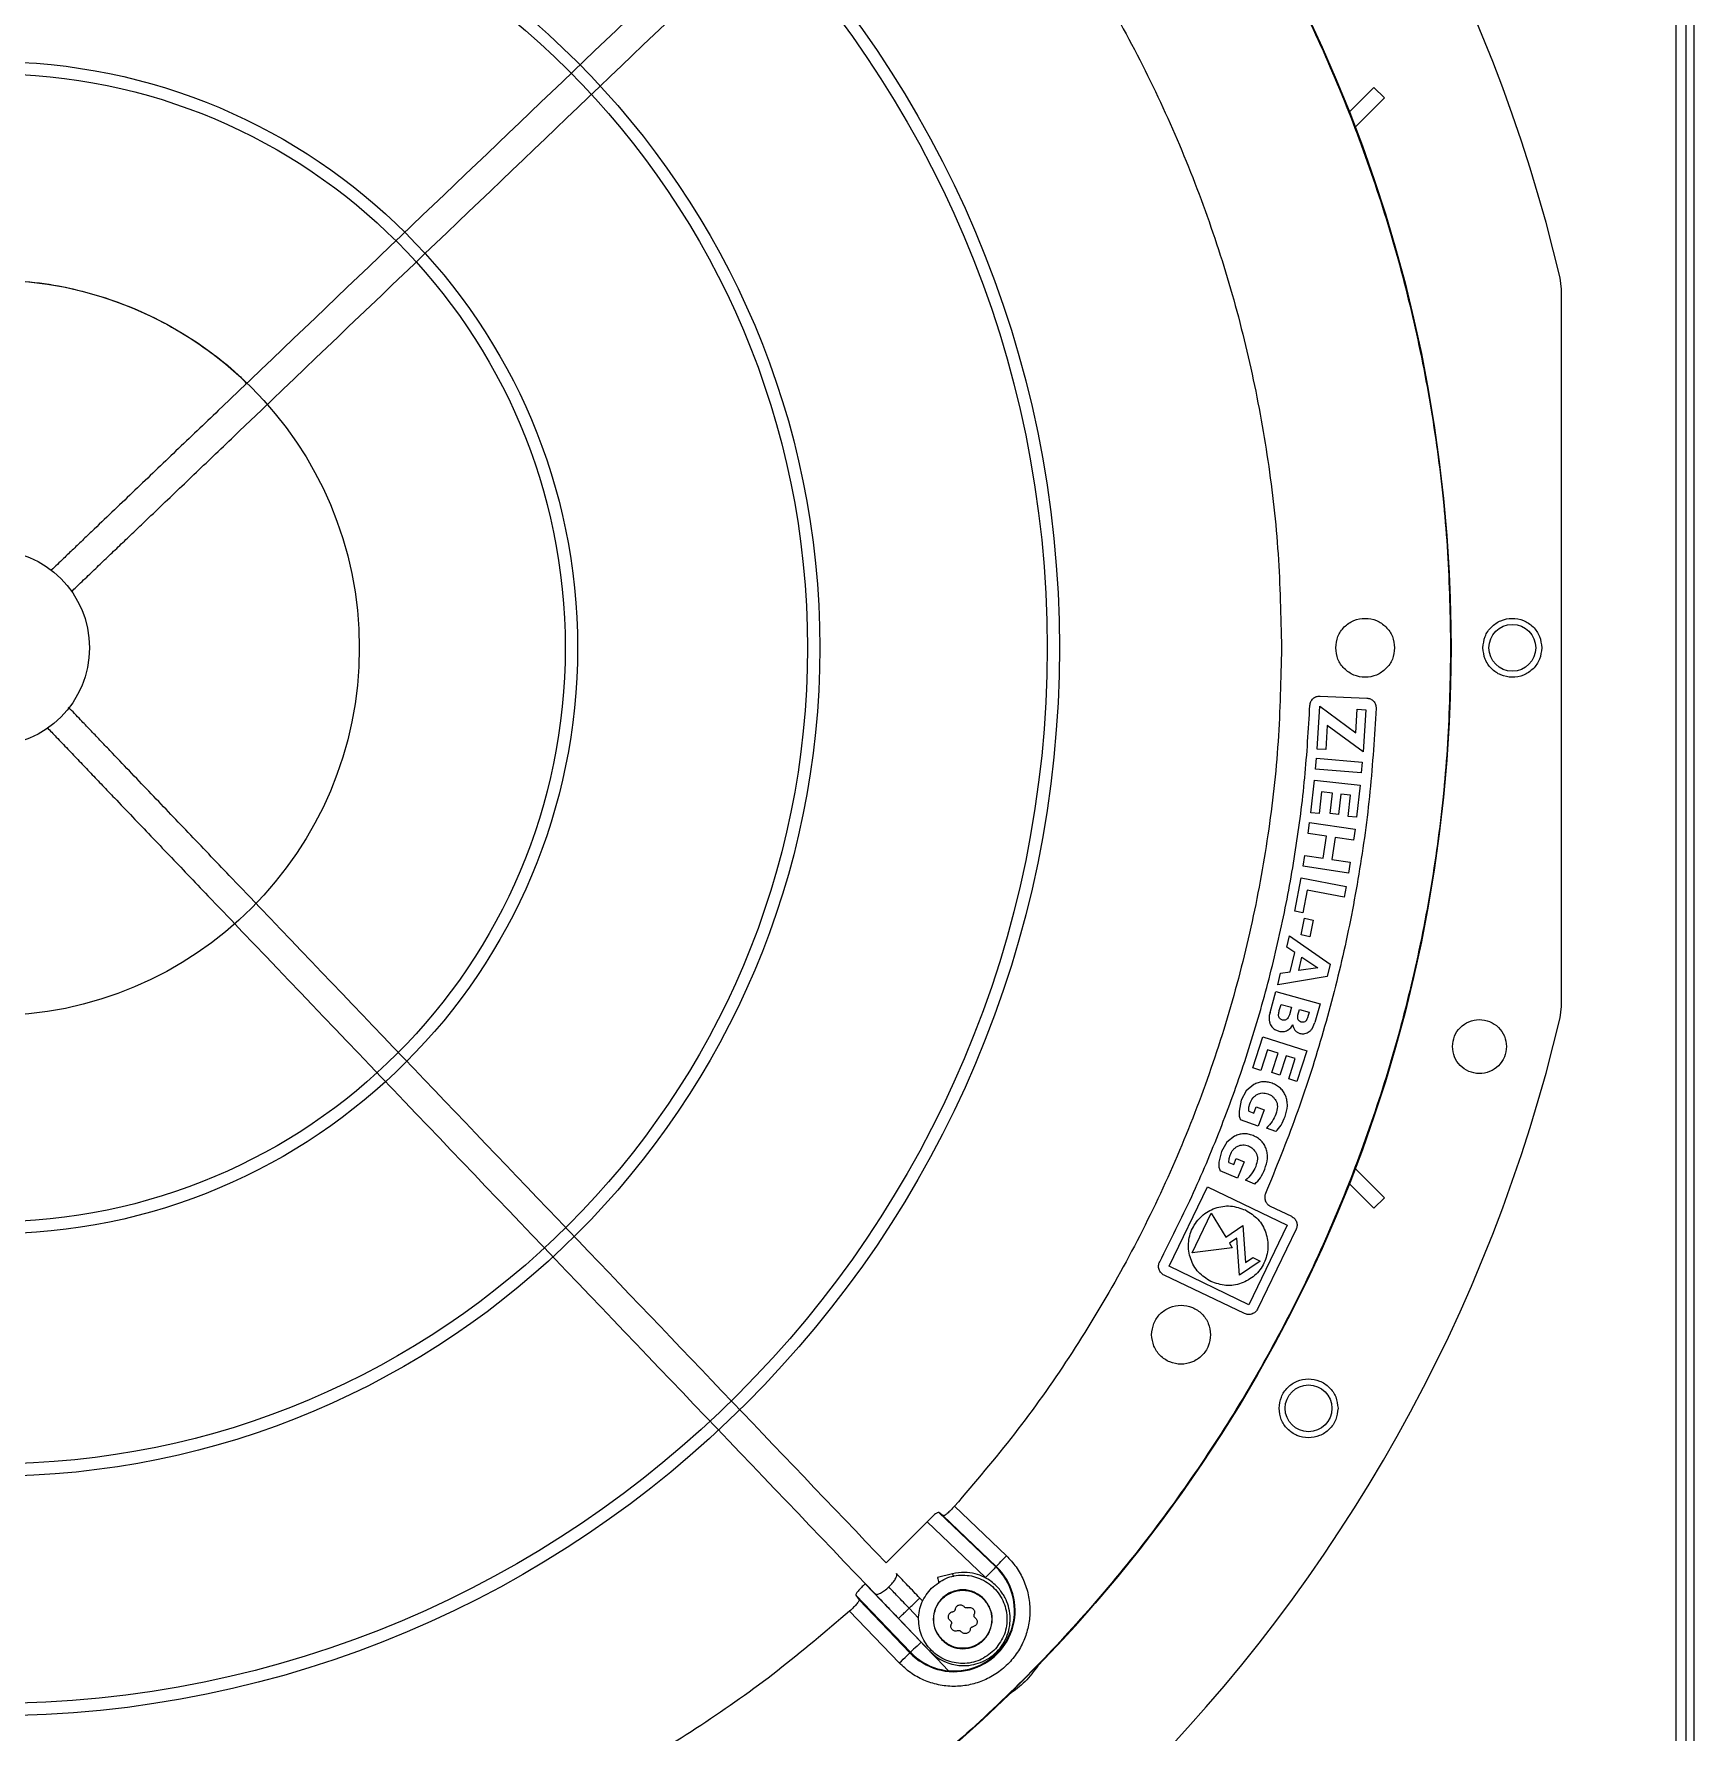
# Model space of a CAD drawing. Header units: inches. Extents: x 547 to 857, y -251 to -55.
# Drawn here: x 659.39 to 672.71, y -190.56 to -176.94 of the extents above; entities that cross this region are included whole.
import ezdxf

# ---------------------------------------------------------------- set-up
doc = ezdxf.new("R2010")
doc.units = ezdxf.units.IN
doc.header["$MEASUREMENT"] = 0

msp = doc.modelspace()

# ---------------------------------------------------------------- linework, layer by layer
at = {"linetype": 'Continuous', "lineweight": 25}
for p, q in [((672.6518, -195.8708), (672.6518, -168.4689)), ((672.7148, -195.8708), (672.7148, -168.4689)), ((672.5688, -168.5448), (672.5688, -195.7948)), ((670.145, -177.3658), (669.9476, -177.5632)), ((670.2302, -177.4477), (670.145, -177.3658)), ((669.9943, -177.6835), (670.2302, -177.4477)), ((671.6505, -178.9834), (671.64, -178.893)), ((671.6506, -181.861), (671.6505, -178.9834)), ((671.6505, -184.7386), (671.6506, -181.861)), ((669.7146, -182.2477), (670.0883, -182.264)), ((669.6917, -182.6737), (669.7125, -182.3285)), ((669.7125, -182.3285), (670.0012, -182.5422)), ((670.0012, -182.5422), (670.0125, -182.354)), ((670.0125, -182.354), (670.0799, -182.358)), ((670.0799, -182.358), (670.0596, -182.6958)), ((669.7705, -182.4837), (669.7589, -182.6778)), ((670.0596, -182.6958), (669.7705, -182.4837)), ((669.7589, -182.6778), (669.6917, -182.6737)), ((669.677, -182.8335), (669.6847, -182.7454)), ((670.0441, -182.8655), (669.677, -182.8335)), ((669.6847, -182.7454), (670.0518, -182.7775)), ((670.0518, -182.7775), (670.0441, -182.8655)), ((669.6398, -183.1839), (669.6692, -182.9226)), ((669.6692, -182.9226), (670.0354, -182.9637)), ((670.0354, -182.9637), (670.0065, -183.2212)), ((669.7262, -183.0179), (669.7067, -183.1914)), ((669.8145, -183.0278), (669.7262, -183.0179)), ((669.7963, -183.1898), (669.8145, -183.0278)), ((669.8814, -183.0353), (669.8631, -183.1973)), ((669.9584, -183.044), (669.8814, -183.0353)), ((669.9393, -183.2136), (669.9584, -183.044)), ((669.7067, -183.1914), (669.6398, -183.1839)), ((669.8631, -183.1973), (669.7963, -183.1898)), ((670.0065, -183.2212), (669.9393, -183.2136)), ((669.6173, -183.3502), (669.6303, -183.2628)), ((669.7647, -183.3722), (669.6173, -183.3502)), ((669.6303, -183.2628), (669.9948, -183.3173)), ((669.7383, -183.5488), (669.7647, -183.3722)), ((669.8348, -183.3827), (669.8084, -183.5593)), ((669.9817, -183.4047), (669.8348, -183.3827)), ((669.9948, -183.3173), (669.9817, -183.4047)), ((669.5778, -183.6142), (669.5909, -183.5268)), ((669.5909, -183.5268), (669.7383, -183.5488)), ((669.9423, -183.6687), (669.5778, -183.6142)), ((669.8084, -183.5593), (669.9553, -183.5813)), ((669.9553, -183.5813), (669.9423, -183.6687)), ((669.5109, -183.9742), (669.5613, -183.7069)), ((669.5613, -183.7069), (669.9234, -183.7753)), ((669.9234, -183.7753), (669.907, -183.8621)), ((669.611, -183.8062), (669.5769, -183.9867)), ((669.907, -183.8621), (669.611, -183.8062)), ((669.5769, -183.9867), (669.5109, -183.9742)), ((669.5613, -184.1642), (669.5896, -184.0309)), ((669.5896, -184.0309), (669.6596, -184.0457)), ((669.6596, -184.0457), (669.6312, -184.1791)), ((669.4479, -184.2634), (669.47, -184.1719)), ((669.47, -184.1719), (669.7944, -184.3982)), ((669.6312, -184.1791), (669.5613, -184.1642)), ((669.5119, -184.3063), (669.4479, -184.2634)), ((669.4743, -184.4616), (669.5119, -184.3063)), ((669.5431, -184.4511), (669.5689, -184.3442)), ((669.5689, -184.3442), (669.6963, -184.429)), ((669.3747, -184.5659), (669.3972, -184.4729)), ((669.3972, -184.4729), (669.4743, -184.4616)), ((669.6963, -184.429), (669.5431, -184.4511)), ((669.7944, -184.3982), (669.7701, -184.4987)), ((669.3126, -184.7861), (669.3599, -184.6185)), ((669.3599, -184.6185), (669.7145, -184.7188)), ((669.7701, -184.4987), (669.3747, -184.5659)), ((669.3868, -184.7709), (669.4006, -184.7219)), ((669.4006, -184.7219), (669.4846, -184.7456)), ((669.4846, -184.7456), (669.4675, -184.8063)), ((669.7145, -184.7188), (669.6726, -184.8673)), ((671.64, -184.8289), (671.6505, -184.7386)), ((669.5366, -184.8091), (669.5494, -184.7639)), ((669.5494, -184.7639), (669.6255, -184.7854)), ((669.6255, -184.7854), (669.6127, -184.8306)), ((669.6496, -184.9177), (669.6726, -184.8673)), ((669.1755, -185.2324), (669.2555, -184.9818)), ((669.2555, -184.9818), (669.6066, -185.094)), ((669.3508, -184.9232), (669.3823, -184.9371)), ((669.2927, -185.0865), (669.2396, -185.2528)), ((669.3774, -185.1135), (669.2927, -185.0865)), ((669.3278, -185.2688), (669.3774, -185.1135)), ((669.4415, -185.134), (669.3919, -185.2893)), ((669.5154, -185.1576), (669.4415, -185.134)), ((669.4634, -185.3202), (669.5154, -185.1576)), ((669.6066, -185.094), (669.5278, -185.3407)), ((669.2396, -185.2528), (669.1755, -185.2324)), ((669.3919, -185.2893), (669.3278, -185.2688)), ((669.1219, -185.4162), (669.0801, -185.4918)), ((669.1812, -185.3657), (669.1219, -185.4162)), ((669.5278, -185.3407), (669.4634, -185.3202)), ((669.0801, -185.4918), (669.0636, -185.5781)), ((669.143, -185.5797), (669.1436, -185.5472)), ((669.1436, -185.5472), (669.1506, -185.5194)), ((669.1837, -185.5943), (669.2014, -185.5449)), ((669.2014, -185.5449), (669.265, -185.5677)), ((669.265, -185.5677), (669.2174, -185.7003)), ((669.2174, -185.7003), (669.0754, -185.6493)), ((669.143, -185.5797), (669.1837, -185.5943)), ((668.967, -185.8276), (668.9222, -185.9014)), ((669.0284, -185.7796), (668.967, -185.8276)), ((669.3587, -185.7431), (669.283, -185.716)), ((668.9222, -185.9014), (668.9021, -185.987)), ((668.9814, -185.9918), (668.9834, -185.9593)), ((668.9834, -185.9593), (668.9915, -185.9319)), ((669.0215, -186.0081), (669.0412, -185.9595)), ((669.0412, -185.9595), (669.1038, -185.9849)), ((669.0508, -186.1154), (668.911, -186.0586)), ((668.9814, -185.9918), (669.0215, -186.0081)), ((669.1038, -185.9849), (669.0508, -186.1154)), ((669.9943, -186.0384), (670.2302, -186.2743)), ((668.5036, -186.8236), (668.812, -186.1856)), ((668.812, -186.1856), (669.45, -186.494)), ((669.1902, -186.164), (669.1157, -186.1337)), ((670.145, -186.3561), (669.9476, -186.1588)), ((669.3145, -186.3415), (669.4845, -186.4226)), ((670.2302, -186.2743), (670.145, -186.3561)), ((668.6864, -186.715), (668.8405, -186.3963)), ((668.8405, -186.3963), (668.9576, -186.5897)), ((668.9576, -186.5897), (669.0946, -186.4971)), ((669.0946, -186.4971), (669.1156, -186.7928)), ((669.45, -186.494), (669.1416, -187.132)), ((669.5225, -186.5257), (669.212, -187.1682)), ((669.0453, -186.5984), (668.9869, -186.6379)), ((668.9869, -186.6379), (669.0087, -186.6742)), ((669.0664, -186.8947), (669.0453, -186.5984)), ((669.0087, -186.6742), (668.6864, -186.715)), ((669.2325, -186.7824), (669.0664, -186.8947)), ((669.1156, -186.7928), (669.1733, -186.7538)), ((669.1733, -186.7538), (669.2325, -186.7824)), ((669.1083, -187.2028), (668.4629, -186.895)), ((669.1416, -187.132), (668.5036, -186.8236)), ((666.6899, -188.8247), (666.6537, -188.7978)), ((666.6537, -188.7978), (667.1121, -189.236)), ((666.6899, -188.8247), (667.116, -189.232)), ((666.7808, -188.7482), (667.1976, -189.1466)), ((666.5618, -188.8733), (666.2319, -189.2033)), ((667.0305, -189.3214), (666.5618, -188.8733)), ((667.116, -189.232), (667.1121, -189.236)), ((666.0644, -189.3708), (666.5124, -189.8395)), ((666.7652, -189.2903), (666.643, -189.3201)), ((665.9889, -189.4627), (666.0158, -189.4988)), ((665.9889, -189.4627), (666.4271, -189.9211)), ((666.4231, -189.9249), (666.0158, -189.4988)), ((666.5258, -189.5109), (666.5019, -189.4858)), ((666.3377, -190.0065), (665.9393, -189.5897)), ((666.3311, -189.649), (666.5842, -189.9139)), ((666.4927, -189.6472), (666.4165, -189.5674)), ((666.4271, -189.9211), (666.4231, -189.9249))]:
    msp.add_line(p, q, dxfattribs=at)
at = {"linetype": 'Continuous', "lineweight": 25, "flags": 128}
for points in [[(667.1121, -189.236), (667.1103, -189.2379), (667.1055, -189.2429), (667.0979, -189.2509), (667.0877, -189.2615), (667.0754, -189.2744), (667.0614, -189.289), (667.0463, -189.3049), (667.0305, -189.3214)], [(667.116, -189.232), (667.1178, -189.2301), (667.1226, -189.2251), (667.1302, -189.2171), (667.1404, -189.2065), (667.1527, -189.1936), (667.1667, -189.1789), (667.1818, -189.1631), (667.1976, -189.1466)], [(666.3377, -190.0065), (666.3542, -189.9908), (666.37, -189.9756), (666.3847, -189.9616), (666.3975, -189.9493), (666.4082, -189.9391), (666.4161, -189.9315), (666.4212, -189.9267), (666.4231, -189.9249)], [(666.5124, -189.8395), (666.496, -189.8552), (666.4801, -189.8704), (666.4655, -189.8844), (666.4526, -189.8967), (666.442, -189.9068), (666.434, -189.9144), (666.429, -189.9193), (666.4271, -189.9211)]]:
    msp.add_lwpolyline(points, dxfattribs=at)
at = {"linetype": 'Continuous', "lineweight": 25}
for centre, radius in [((659.052, -181.861), 11.7126), ((659.052, -181.861), 8.5704), ((659.052, -181.861), 8.472), ((659.052, -181.861), 6.6478), ((659.052, -181.861), 6.5493), ((659.052, -181.861), 4.7037), ((659.052, -181.861), 4.6053), ((659.052, -181.861), 0.7874), ((671.2568, -181.861), 0.1875), ((669.6216, -187.9633), 0.1875)]:
    msp.add_circle(centre, radius, dxfattribs=at)
msp.add_circle((659.052, -181.861), 2.9528)
for centre, radius, start, end in [((659.052, -181.861), 12.9331, 13.26667, 76.73333), ((659.052, -181.861), 11.7147, 21.53134, 44.20264), ((659.052, -181.861), 11.7147, 339.09994, 20.90006), ((659.052, -181.861), 12.9331, 283.26667, 346.73333), ((659.052, -181.861), 11.7147, 315.79736, 338.46866), ((666.7773, -189.5862), 0.4901, 223.70945, 46.29055), ((666.7773, -189.5862), 0.4845, 223.70945, 46.29055), ((659.052, -181.861), 11.7147, 291.53134, 314.20264)]:
    msp.add_arc(centre, radius, start, end, dxfattribs=at)
for points, knots in [([(647.3425, -181.861), (647.3473, -181.6055), (647.357, -181.0946), (647.435, -180.3315), (647.5591, -179.5749), (647.7335, -178.8282), (647.956, -178.0944), (648.2261, -177.3767), (648.5426, -176.6783), (648.9041, -176.002), (649.309, -175.3509), (649.7556, -174.7276), (650.2421, -174.1348), (650.7662, -173.5752), (651.3259, -173.051), (651.9186, -172.5645), (652.5419, -172.1179), (653.1931, -171.713), (653.8694, -171.3515), (654.5678, -171.0351), (655.2855, -170.7649), (656.0192, -170.5424), (656.766, -170.3682), (657.5226, -170.2433), (658.2857, -170.1682), (659.052, -170.1431), (659.8184, -170.1682), (660.5815, -170.2433), (661.3381, -170.3682), (662.0849, -170.5424), (662.8186, -170.7649), (663.5363, -171.0351), (664.2347, -171.3515), (664.911, -171.713), (665.5622, -172.1179), (666.1854, -172.5645), (666.7782, -173.051), (667.3378, -173.5752), (667.862, -174.1348), (668.3485, -174.7276), (668.7951, -175.3509), (669.2, -176.002), (669.5615, -176.6783), (669.878, -177.3767), (670.1481, -178.0944), (670.3706, -178.8282), (670.5449, -179.5749), (670.6691, -180.3315), (670.7471, -181.0946), (670.7567, -181.6055), (670.7616, -181.861)], [0, 0, 0, 0, 0.0208333, 0.0416667, 0.0625, 0.0833333, 0.1041667, 0.125, 0.1458333, 0.1666667, 0.1875, 0.2083334, 0.2291667, 0.25, 0.2708334, 0.2916666, 0.3125, 0.3333333, 0.3541667, 0.375, 0.3958333, 0.4166666, 0.4375001, 0.4583333, 0.4791667, 0.5, 0.5208333, 0.5416667, 0.5625, 0.5833334, 0.6041667, 0.625, 0.6458334, 0.6666667, 0.6875, 0.7083334, 0.7291667, 0.75, 0.7708333, 0.7916667, 0.8125, 0.8333333, 0.8541667, 0.875, 0.8958333, 0.9166667, 0.9375, 0.9583333, 0.9791667, 1, 1, 1, 1]), ([(666.3943, -174.6811), (664.554, -176.4398), (662.7136, -178.1985), (660.8733, -179.9572), (660.7601, -180.0654), (660.537, -180.2785), (660.2048, -180.596), (659.9578, -180.832), (659.7934, -180.9891), (659.7112, -181.0677), (659.6248, -181.1503), (659.5657, -181.2068), (659.5333, -181.2377)], [-4.1105294, -4.1105294, -4.1105294, -4.1105294, 0, 0, 0, 0.2528246, 0.4982351, 0.7409713, 0.8035953, 0.8647041, 0.924154, 0.9963735, 0.9963735, 0.9963735, 0.9963735]), ([(659.6965, -181.4085), (659.7205, -181.3855), (659.7768, -181.3318), (659.865, -181.2475), (659.9613, -181.1554), (660.0585, -181.0625), (660.1569, -180.9685), (660.3251, -180.8078), (660.5633, -180.5802), (660.8256, -180.3295), (660.986, -180.1762), (661.0434, -180.1213), (661.0434, -180.1213), (661.0434, -180.1213), (661.0434, -180.1213), (662.9111, -178.3354), (664.7787, -176.5494), (666.6463, -174.7635)], [0.0036723, 0.0036723, 0.0036723, 0.0036723, 0.0570282, 0.1283208, 0.1993194, 0.2706881, 0.3438843, 0.4175641, 0.6437447, 0.8722989, 1, 1, 1, 1, 1, 1, 5.1531428, 5.1531428, 5.1531428, 5.1531428]), ([(666.7808, -174.9737), (666.944, -175.1648), (667.2703, -175.5468), (667.7053, -176.1631), (668.0974, -176.807), (668.4408, -177.4784), (668.7348, -178.1727), (668.9773, -178.8867), (669.1675, -179.6163), (669.3031, -180.3579), (669.3884, -181.1074), (669.399, -181.6098), (669.4042, -181.861)], [0, 0, 0, 0, 0.1, 0.1999999, 0.3, 0.4, 0.5, 0.6, 0.7, 0.8, 0.9, 1, 1, 1, 1]), ([(659.052, -178.9082), (659.1554, -178.9113), (659.3622, -178.9176), (659.6689, -178.9682), (659.9689, -179.0483), (660.2586, -179.1602), (660.5355, -179.3012), (660.7943, -179.4721), (660.9838, -179.6193), (661.0784, -179.7165), (661.1009, -179.7396)], [0, 0, 0, 0, 0.1367586, 0.2735174, 0.4102743, 0.5470337, 0.6837905, 0.8205489, 0.9573069, 1, 1, 1, 1]), ([(669.8394, -181.861), (669.843, -181.8301), (669.8501, -181.7682), (669.9047, -181.6896), (669.9828, -181.637), (670.0757, -181.6186), (670.1685, -181.637), (670.2466, -181.6896), (670.3012, -181.7682), (670.3083, -181.8301), (670.3119, -181.861)], [0, 0, 0, 0, 0.1250003, 0.2500003, 0.3749989, 0.4999984, 0.6250011, 0.7499997, 0.8749997, 1, 1, 1, 1]), ([(671.0205, -181.861), (671.0241, -181.8301), (671.0311, -181.7686), (671.0852, -181.6904), (671.1624, -181.6378), (671.2549, -181.6186), (671.3482, -181.6364), (671.427, -181.6888), (671.4822, -181.7677), (671.4894, -181.8299), (671.493, -181.861)], [0, 0, 0, 0, 0.1248118, 0.2487714, 0.3724205, 0.4972353, 0.6229443, 0.7486446, 0.8743275, 1, 1, 1, 1]), ([(670.7616, -181.861), (670.7567, -182.1164), (670.7471, -182.6274), (670.6691, -183.3905), (670.5449, -184.147), (670.3706, -184.8938), (670.1481, -185.6276), (669.878, -186.3452), (669.5615, -187.0437), (669.2, -187.7199), (668.7951, -188.3711), (668.3485, -188.9944), (667.862, -189.5871), (667.3378, -190.1468), (666.7782, -190.6709), (666.1854, -191.1574), (665.5622, -191.604), (664.911, -192.009), (664.2347, -192.3704), (663.5363, -192.6869), (662.8186, -192.957), (662.0849, -193.1796), (661.3381, -193.3537), (660.5815, -193.4786), (659.8184, -193.5538), (659.052, -193.5789), (658.2857, -193.5538), (657.5226, -193.4786), (656.766, -193.3537), (656.0192, -193.1796), (655.2855, -192.957), (654.5678, -192.6869), (653.8694, -192.3704), (653.1931, -192.009), (652.5419, -191.604), (651.9186, -191.1574), (651.3259, -190.6709), (650.7662, -190.1468), (650.2421, -189.5871), (649.7556, -188.9944), (649.309, -188.3711), (648.9041, -187.7199), (648.5426, -187.0437), (648.2261, -186.3452), (647.956, -185.6276), (647.7335, -184.8938), (647.5591, -184.147), (647.435, -183.3905), (647.357, -182.6274), (647.3473, -182.1164), (647.3425, -181.861)], [0, 0, 0, 0, 0.0208333, 0.0416667, 0.0625, 0.0833333, 0.1041667, 0.125, 0.1458333, 0.1666667, 0.1875, 0.2083333, 0.2291667, 0.25, 0.2708333, 0.2916666, 0.3125, 0.3333333, 0.3541666, 0.375, 0.3958333, 0.4166666, 0.4375, 0.4583333, 0.4791667, 0.5, 0.5208333, 0.5416667, 0.5624999, 0.5833334, 0.6041667, 0.625, 0.6458333, 0.6666667, 0.6875, 0.7083334, 0.7291666, 0.75, 0.7708333, 0.7916666, 0.8125, 0.8333333, 0.8541667, 0.875, 0.8958333, 0.9166667, 0.9375, 0.9583333, 0.9791667, 1, 1, 1, 1]), ([(669.4042, -181.861), (669.399, -182.1121), (669.3884, -182.6145), (669.3031, -183.364), (669.1675, -184.1056), (668.9773, -184.8353), (668.7348, -185.5492), (668.4408, -186.2436), (668.0974, -186.9149), (667.7053, -187.5588), (667.2703, -188.1751), (666.944, -188.5572), (666.7808, -188.7482)], [0, 0, 0, 0, 0.10000001, 0.20000001, 0.30000005, 0.40000004, 0.49999999, 0.59999998, 0.70000005, 0.80000007, 0.90000005, 1, 1, 1, 1]), ([(670.3119, -181.861), (670.3083, -181.8919), (670.3012, -181.9537), (670.2466, -182.0323), (670.1685, -182.0849), (670.0757, -182.1033), (669.9828, -182.0849), (669.9047, -182.0323), (669.8501, -181.9537), (669.843, -181.8919), (669.8394, -181.861)], [0, 0, 0, 0, 0.1250003, 0.2500003, 0.3749989, 0.5000016, 0.6250011, 0.7499997, 0.8749997, 1, 1, 1, 1]), ([(671.493, -181.861), (671.4894, -181.8921), (671.4822, -181.9542), (671.427, -182.0332), (671.3482, -182.0856), (671.2549, -182.1034), (671.1624, -182.0842), (671.0852, -182.0316), (671.0312, -181.9534), (671.0241, -181.8919), (671.0205, -181.861)], [0, 0, 0, 0, 0.1256863, 0.2513821, 0.3770963, 0.5028119, 0.6275054, 0.751093, 0.8750863, 1, 1, 1, 1]), ([(669.6325, -182.3229), (669.6341, -182.3127), (669.6374, -182.2922), (669.6567, -182.2669), (669.6835, -182.2499), (669.7043, -182.2484), (669.7146, -182.2477)], [0, 0, 0, 0, 0.2499946, 0.4999976, 0.75, 1, 1, 1, 1]), ([(670.0883, -182.264), (670.0985, -182.2656), (670.119, -182.2689), (670.1443, -182.2882), (670.1613, -182.315), (670.1628, -182.3357), (670.1635, -182.3461)], [0, 0, 0, 0, 0.2499998, 0.4999981, 0.7500005, 1, 1, 1, 1]), ([(666.2319, -189.2033), (664.4751, -187.3648), (662.7182, -185.5264), (660.9614, -183.688), (660.8513, -183.5729), (660.6363, -183.3479), (660.317, -183.0137), (660.081, -182.7667), (659.9239, -182.6023), (659.8454, -182.5202), (659.7613, -182.4322), (659.7033, -182.3716), (659.6709, -182.3376)], [-4.0895412, -4.0895412, -4.0895412, -4.0895412, 0, 0, 0, 0.2561027, 0.5005159, 0.7422669, 0.8046364, 0.8654965, 0.9247061, 1, 1, 1, 1]), ([(668.4271, -186.7873), (668.5147, -186.6139), (668.69, -186.2671), (668.916, -185.7296), (669.1143, -185.1815), (669.2815, -184.6231), (669.4181, -184.0563), (669.5227, -183.4829), (669.5978, -182.9047), (669.621, -182.5168), (669.6325, -182.3229)], [0, 0, 0, 0, 0.1250001, 0.2500001, 0.375, 0.5, 0.625, 0.75, 0.875, 1, 1, 1, 1]), ([(670.1635, -182.3461), (670.1499, -182.5688), (670.1227, -183.0141), (670.031, -183.6775), (669.9027, -184.3345), (669.7336, -184.9822), (669.5287, -185.6197), (669.3602, -186.0329), (669.276, -186.2394)], [0, 0, 0, 0, 0.1666667, 0.3333333, 0.5, 0.6666667, 0.8333332, 1, 1, 1, 1]), ([(659.4997, -182.5004), (659.5243, -182.5261), (659.5796, -182.584), (659.6655, -182.6739), (659.7576, -182.7703), (659.8505, -182.8675), (659.9445, -182.9659), (660.1053, -183.134), (660.3328, -183.3722), (660.583, -183.634), (660.7357, -183.7938), (660.7901, -183.8507), (662.7708, -185.9234), (664.7514, -187.996), (666.732, -190.0687)], [0, 0, 0, 0, 0.057144, 0.1285215, 0.1996015, 0.2710529, 0.3443346, 0.4181006, 0.6445454, 0.8733658, 1, 1, 1, 5.6105371, 5.6105371, 5.6105371, 5.6105371]), ([(669.3126, -184.7861), (669.3096, -184.7977), (669.3041, -184.8189), (669.3052, -184.8407), (669.3058, -184.8506)], [0, 0, 0, 0, 0.5467998, 1, 1, 1, 1]), ([(669.3058, -184.8506), (669.3072, -184.8591), (669.31, -184.8749), (669.3178, -184.8888), (669.3214, -184.8952)], [0, 0, 0, 0, 0.5380935, 1, 1, 1, 1]), ([(669.3835, -184.8244), (669.3826, -184.821), (669.3806, -184.8137), (669.3807, -184.7954), (669.3842, -184.7811), (669.3868, -184.7709)], [0, 0, 0, 0, 0.1913731, 0.417736, 1, 1, 1, 1]), ([(669.4124, -184.8477), (669.409, -184.8466), (669.4024, -184.8446), (669.394, -184.8394), (669.3874, -184.8327), (669.3848, -184.8272), (669.3835, -184.8244)], [0, 0, 0, 0, 0.2803289, 0.5308512, 0.765229, 1, 1, 1, 1]), ([(669.4465, -184.8415), (669.4441, -184.8432), (669.4393, -184.8466), (669.4308, -184.8491), (669.4217, -184.8497), (669.4156, -184.8484), (669.4124, -184.8477)], [0, 0, 0, 0, 0.24471167, 0.48287325, 0.72999598, 1, 1, 1, 1]), ([(669.4443, -184.9341), (669.4539, -184.9289), (669.4748, -184.9177), (669.4876, -184.8978), (669.4945, -184.8871)], [0, 0, 0, 0, 0.46414611, 1, 1, 1, 1]), ([(669.4675, -184.8063), (669.4651, -184.8135), (669.4608, -184.8269), (669.451, -184.8369), (669.4465, -184.8415)], [0, 0, 0, 0, 0.54013367, 1, 1, 1, 1]), ([(669.4945, -184.8871), (669.4967, -184.8958), (669.5007, -184.9122), (669.5137, -184.9326), (669.5309, -184.9476), (669.5445, -184.9526), (669.5515, -184.9552)], [0, 0, 0, 0, 0.2841584, 0.5380658, 0.763517, 1, 1, 1, 1]), ([(669.5395, -184.8466), (669.5382, -184.8441), (669.5355, -184.839), (669.5334, -184.8262), (669.5353, -184.8162), (669.5366, -184.8091)], [0, 0, 0, 0, 0.2142756, 0.4452135, 1, 1, 1, 1]), ([(669.5627, -184.8642), (669.5581, -184.8624), (669.5487, -184.8587), (669.5426, -184.8507), (669.5395, -184.8466)], [0, 0, 0, 0, 0.4914978, 1, 1, 1, 1]), ([(669.5915, -184.8611), (669.5868, -184.863), (669.5775, -184.8668), (669.5676, -184.865), (669.5627, -184.8642)], [0, 0, 0, 0, 0.50574, 1, 1, 1, 1]), ([(669.6127, -184.8306), (669.6103, -184.8373), (669.607, -184.8468), (669.5986, -184.8567), (669.5938, -184.8596), (669.5915, -184.8611)], [0, 0, 0, 0, 0.5562231, 0.7866078, 1, 1, 1, 1]), ([(670.7765, -185.0605), (670.7797, -185.0323), (670.7862, -184.9757), (670.8359, -184.9039), (670.9068, -184.8558), (670.9915, -184.8384), (671.0769, -184.8547), (671.1491, -184.9027), (671.1997, -184.9751), (671.2063, -185.032), (671.2096, -185.0605)], [0, 0, 0, 0, 0.1247761, 0.2492681, 0.3731868, 0.4974528, 0.6229639, 0.7486573, 0.8743365, 1, 1, 1, 1]), ([(669.3214, -184.8952), (669.3257, -184.9008), (669.3339, -184.9117), (669.3453, -184.9194), (669.3508, -184.9232)], [0, 0, 0, 0, 0.5097691, 1, 1, 1, 1]), ([(669.3823, -184.9371), (669.3927, -184.9392), (669.4136, -184.9434), (669.434, -184.9372), (669.4443, -184.9341)], [0, 0, 0, 0, 0.4994816, 1, 1, 1, 1]), ([(669.5515, -184.9552), (669.5568, -184.9565), (669.5675, -184.9589), (669.591, -184.9581), (669.6073, -184.9509), (669.6185, -184.9461)], [0, 0, 0, 0, 0.2365317, 0.4755711, 1, 1, 1, 1]), ([(669.6185, -184.9461), (669.6242, -184.9425), (669.6362, -184.9348), (669.645, -184.9236), (669.6496, -184.9177)], [0, 0, 0, 0, 0.4726028, 1, 1, 1, 1]), ([(671.2096, -185.0605), (671.2063, -185.089), (671.1997, -185.146), (671.1491, -185.2183), (671.0769, -185.2664), (670.9913, -185.2828), (670.9063, -185.2651), (670.8355, -185.2167), (670.7861, -185.145), (670.7797, -185.0888), (670.7765, -185.0605)], [0, 0, 0, 0, 0.1256207, 0.2512443, 0.3768827, 0.5025359, 0.6279122, 0.7518756, 0.8754947, 1, 1, 1, 1]), ([(669.3286, -185.3553), (669.3158, -185.3514), (669.2909, -185.3438), (669.2523, -185.3424), (669.215, -185.349), (669.1926, -185.3601), (669.1812, -185.3657)], [0, 0, 0, 0, 0.2634457, 0.5098828, 0.7511869, 1, 1, 1, 1]), ([(669.2092, -185.4452), (669.2158, -185.4421), (669.2289, -185.4359), (669.2584, -185.4306), (669.2802, -185.436), (669.295, -185.4396)], [0, 0, 0, 0, 0.2477257, 0.4895993, 1, 1, 1, 1]), ([(669.438, -185.4576), (669.4326, -185.4459), (669.422, -185.4229), (669.3968, -185.394), (669.3656, -185.3704), (669.3412, -185.3604), (669.3286, -185.3553)], [0, 0, 0, 0, 0.2486275, 0.4900013, 0.7365508, 1, 1, 1, 1]), ([(669.1506, -185.5194), (669.1575, -185.5037), (669.1675, -185.481), (669.1899, -185.4573), (669.2029, -185.4492), (669.2092, -185.4452)], [0, 0, 0, 0, 0.5269166, 0.7659703, 1, 1, 1, 1]), ([(669.295, -185.4396), (669.308, -185.4455), (669.3346, -185.4576), (669.3512, -185.4817), (669.3596, -185.4939)], [0, 0, 0, 0, 0.490678, 1, 1, 1, 1]), ([(669.3596, -185.4939), (669.363, -185.5011), (669.3701, -185.5161), (669.3737, -185.5536), (669.3657, -185.5818), (669.36, -185.6018)], [0, 0, 0, 0, 0.2144941, 0.4444935, 1, 1, 1, 1]), ([(669.4341, -185.6208), (669.4422, -185.5924), (669.4539, -185.5511), (669.4502, -185.495), (669.4421, -185.47), (669.438, -185.4576)], [0, 0, 0, 0, 0.5270945, 0.7661357, 1, 1, 1, 1]), ([(669.0636, -185.5781), (669.0634, -185.5916), (669.0632, -185.6161), (669.0716, -185.639), (669.0754, -185.6493)], [0, 0, 0, 0, 0.5505471, 1, 1, 1, 1]), ([(669.36, -185.6018), (669.3511, -185.6222), (669.3324, -185.6649), (669.2999, -185.6985), (669.283, -185.716)], [0, 0, 0, 0, 0.4782687, 1, 1, 1, 1]), ([(669.3587, -185.7431), (669.3739, -185.7263), (669.4065, -185.6902), (669.4245, -185.645), (669.4341, -185.6208)], [0, 0, 0, 0, 0.46563761, 1, 1, 1, 1]), ([(669.1761, -185.7752), (669.1634, -185.7708), (669.1389, -185.7622), (669.1004, -185.7593), (669.0629, -185.7643), (669.04, -185.7744), (669.0284, -185.7796)], [0, 0, 0, 0, 0.263448, 0.5098858, 0.751189, 1, 1, 1, 1]), ([(669.2812, -185.882), (669.2763, -185.8701), (669.2666, -185.8467), (669.2426, -185.8167), (669.2124, -185.7919), (669.1885, -185.7809), (669.1761, -185.7752)], [0, 0, 0, 0, 0.2486325, 0.4900052, 0.7365447, 1, 1, 1, 1]), ([(668.9915, -185.9319), (668.999, -185.9165), (669.01, -185.8942), (669.0334, -185.8715), (669.0466, -185.8639), (669.0531, -185.8602)], [0, 0, 0, 0, 0.5269202, 0.765962, 1, 1, 1, 1]), ([(669.0531, -185.8602), (669.0599, -185.8573), (669.0732, -185.8517), (669.1028, -185.8476), (669.1244, -185.8538), (669.1391, -185.8581)], [0, 0, 0, 0, 0.2477305, 0.4895972, 1, 1, 1, 1]), ([(669.1391, -185.8581), (669.1518, -185.8645), (669.1779, -185.8777), (669.1934, -185.9024), (669.2014, -185.915)], [0, 0, 0, 0, 0.4906758, 1, 1, 1, 1]), ([(669.2014, -185.915), (669.2045, -185.9224), (669.2109, -185.9376), (669.213, -185.9753), (669.2038, -186.0031), (669.1973, -186.0228)], [0, 0, 0, 0, 0.2144989, 0.4444966, 1, 1, 1, 1]), ([(669.2706, -186.0449), (669.2798, -186.0168), (669.2932, -185.9761), (669.2919, -185.9198), (669.2848, -185.8945), (669.2812, -185.882)], [0, 0, 0, 0, 0.52709404, 0.76613569, 1, 1, 1, 1]), ([(668.9021, -185.987), (668.9014, -186.0005), (668.9002, -186.0249), (668.9077, -186.0482), (668.911, -186.0586)], [0, 0, 0, 0, 0.5505482, 1, 1, 1, 1]), ([(669.1973, -186.0228), (669.1876, -186.0429), (669.1671, -186.0848), (669.1333, -186.1169), (669.1157, -186.1337)], [0, 0, 0, 0, 0.4782701, 1, 1, 1, 1]), ([(669.1902, -186.164), (669.2061, -186.1478), (669.2401, -186.1131), (669.26, -186.0686), (669.2706, -186.0449)], [0, 0, 0, 0, 0.465642, 1, 1, 1, 1]), ([(669.276, -186.2394), (669.2731, -186.2491), (669.2672, -186.2685), (669.2731, -186.2988), (669.2887, -186.3255), (669.3059, -186.3362), (669.3145, -186.3415)], [0, 0, 0, 0, 0.25000063, 0.50000106, 0.74999905, 1, 1, 1, 1]), ([(668.8381, -186.9457), (668.8026, -186.9233), (668.7317, -186.8783), (668.6683, -186.7658), (668.6503, -186.6401), (668.6824, -186.5165), (668.7594, -186.4145), (668.869, -186.3505), (668.9966, -186.3303), (669.0759, -186.358), (669.1155, -186.3719)], [0, 0, 0, 0, 0.1249989, 0.249999, 0.3749995, 0.4999997, 0.6250004, 0.7500004, 0.8750011, 1, 1, 1, 1]), ([(669.1155, -186.3719), (669.151, -186.3943), (669.2219, -186.4393), (669.2854, -186.5518), (669.3033, -186.6775), (669.2712, -186.8011), (669.1943, -186.9031), (669.0846, -186.9671), (668.957, -186.9872), (668.8777, -186.9596), (668.8381, -186.9457)], [0, 0, 0, 0, 0.1250004, 0.2500001, 0.3749999, 0.4999991, 0.6249992, 0.749999, 0.8749993, 1, 1, 1, 1]), ([(669.4845, -186.4226), (669.4932, -186.428), (669.5105, -186.4388), (669.5262, -186.4658), (669.5318, -186.4965), (669.5256, -186.516), (669.5225, -186.5257)], [0, 0, 0, 0, 0.2500103, 0.5000071, 0.750003, 1, 1, 1, 1]), ([(668.4629, -186.895), (668.4583, -186.8924), (668.449, -186.8873), (668.4374, -186.8763), (668.4281, -186.8634), (668.4216, -186.8489), (668.4181, -186.8334), (668.4178, -186.8175), (668.4205, -186.8017), (668.4249, -186.7921), (668.4271, -186.7873)], [0, 0, 0, 0, 0.125001, 0.2500046, 0.3750042, 0.5000002, 0.6249979, 0.749999, 0.8749994, 1, 1, 1, 1]), ([(668.3626, -187.3728), (668.3661, -187.3419), (668.3732, -187.28), (668.4278, -187.2014), (668.5059, -187.1489), (668.5988, -187.1304), (668.6916, -187.1489), (668.7697, -187.2014), (668.8243, -187.28), (668.8315, -187.3419), (668.835, -187.3728)], [0, 0, 0, 0, 0.12500056, 0.25000043, 0.37499897, 0.50000156, 0.62500103, 0.74999957, 0.87499944, 1, 1, 1, 1]), ([(669.212, -187.1682), (669.2063, -187.1766), (669.195, -187.1934), (669.1677, -187.2081), (669.1371, -187.2128), (669.1179, -187.2061), (669.1083, -187.2028)], [0, 0, 0, 0, 0.25, 0.4999954, 0.7500024, 1, 1, 1, 1]), ([(668.835, -187.3728), (668.8315, -187.4037), (668.8243, -187.4655), (668.7697, -187.5442), (668.6916, -187.5967), (668.5988, -187.6151), (668.5059, -187.5967), (668.4278, -187.5442), (668.3732, -187.4655), (668.3661, -187.4037), (668.3626, -187.3728)], [0, 0, 0, 0, 0.12500056, 0.25000043, 0.37499897, 0.49999844, 0.62500103, 0.74999957, 0.87499944, 1, 1, 1, 1]), ([(669.3854, -187.9633), (669.3889, -187.9326), (669.396, -187.871), (669.4501, -187.7926), (669.5275, -187.7401), (669.6197, -187.721), (669.7128, -187.7386), (669.7917, -187.7909), (669.8471, -187.8699), (669.8543, -187.9322), (669.8579, -187.9633)], [0, 0, 0, 0, 0.1243396, 0.2489145, 0.3730924, 0.497137, 0.6223034, 0.7482131, 0.8741137, 1, 1, 1, 1]), ([(669.8579, -187.9633), (669.8543, -187.9944), (669.8471, -188.0566), (669.7918, -188.1355), (669.713, -188.188), (669.6194, -188.2058), (669.5265, -188.1863), (669.4493, -188.1332), (669.3958, -188.055), (669.3889, -187.9939), (669.3854, -187.9633)], [0, 0, 0, 0, 0.1257103, 0.2514157, 0.3771319, 0.5028611, 0.6285804, 0.7530784, 0.8763105, 1, 1, 1, 1]), ([(666.6537, -188.7978), (666.6508, -188.7978), (666.645, -188.7978), (666.6224, -188.8145), (666.5934, -188.8405), (666.5723, -188.8625), (666.5618, -188.8733)], [0, 0, 0, 0, 0.2526263, 0.5032483, 0.7552171, 1, 1, 1, 1]), ([(666.7808, -188.7482), (666.7706, -188.7592), (666.7499, -188.7816), (666.7212, -188.808), (666.6987, -188.8247), (666.6928, -188.8247), (666.6899, -188.8247)], [0, 0, 0, 0, 0.2442298, 0.4963999, 0.7472022, 1, 1, 1, 1]), ([(667.1976, -189.1466), (667.2245, -189.1754), (667.2793, -189.2341), (667.3383, -189.3414), (667.3764, -189.4589), (667.3895, -189.5812), (667.3785, -189.7012), (667.3446, -189.8162), (667.2883, -189.9236), (667.2104, -190.0193), (667.1147, -190.0973), (667.0073, -190.1535), (666.8923, -190.1874), (666.7723, -190.1985), (666.65, -190.1853), (666.5325, -190.1472), (666.4252, -190.0883), (666.3665, -190.0335), (666.3377, -190.0065)], [0, 0, 0, 0, 0.06099541, 0.12406099, 0.18799425, 0.25149065, 0.31329752, 0.37371314, 0.43621329, 0.50000053, 0.56378692, 0.62628746, 0.68670259, 0.74851004, 0.81200664, 0.87593893, 0.93900436, 1, 1, 1, 1]), ([(666.0644, -189.3708), (666.0536, -189.3812), (666.0316, -189.4024), (666.0055, -189.4314), (665.9889, -189.4539), (665.9889, -189.4598), (665.9889, -189.4627)], [0, 0, 0, 0, 0.244784, 0.4967467, 0.7473724, 1, 1, 1, 1]), ([(666.2534, -189.3968), (666.264, -189.3861), (666.285, -189.3646), (666.3078, -189.3319), (666.3202, -189.3039), (666.3163, -189.2944), (666.3144, -189.2896)], [0, 0, 0, 0, 0.2429528, 0.4859034, 0.7429515, 1, 1, 1, 1]), ([(666.5019, -189.4858), (666.4701, -189.4526), (666.4065, -189.386), (666.3451, -189.3217), (666.3144, -189.2896)], [0, 0, 0, 0, 0.5000023, 1, 1, 1, 1]), ([(666.5827, -189.9123), (666.6032, -189.9312), (666.6421, -189.967), (666.709, -190.0012), (666.7716, -190.0206), (666.8401, -190.0299), (666.9133, -190.026), (666.9906, -190.0045), (667.0601, -189.9687), (667.1215, -189.9184), (667.1711, -189.856), (667.2065, -189.7845), (667.2261, -189.7072), (667.229, -189.628), (667.2156, -189.5521), (667.1929, -189.4944), (667.1691, -189.4528), (667.1466, -189.4209), (667.116, -189.3863), (667.0733, -189.3495), (667.0163, -189.3148), (666.9442, -189.2882), (666.8572, -189.2751), (666.7965, -189.2852), (666.7645, -189.2905)], [0, 0, 0, 0, 0.0533833, 0.1009346, 0.142644, 0.1785074, 0.2332135, 0.281771, 0.3315183, 0.3821157, 0.4327467, 0.483378, 0.5340095, 0.5846408, 0.6342263, 0.6807567, 0.7028803, 0.7260412, 0.7554145, 0.7913133, 0.8337285, 0.8826552, 0.9380816, 1, 1, 1, 1]), ([(666.5964, -189.4053), (666.6329, -189.3763), (666.706, -189.3182), (666.8474, -189.2928), (666.9859, -189.3198), (667.104, -189.3988), (667.1829, -189.5168), (667.21, -189.6554), (667.1845, -189.7967), (667.1265, -189.8698), (667.0975, -189.9064)], [0, 0, 0, 0, 0.1249996, 0.2499994, 0.3749991, 0.5000005, 0.625, 0.7500003, 0.8750005, 1, 1, 1, 1]), ([(666.6434, -189.3216), (666.6433, -189.3212), (666.6429, -189.3196), (666.6456, -189.3306), (666.6496, -189.347), (666.6533, -189.3622), (666.6544, -189.3666)], [0, 0, 0, 0, 0.1242208, 0.4894396, 0.8549734, 1, 1, 1, 1]), ([(666.7645, -189.2905), (666.7648, -189.2918), (666.7654, -189.2941), (666.7693, -189.3101), (666.7709, -189.3166)], [0, 0, 0, 0, 0.5884596, 1, 1, 1, 1]), ([(666.0158, -189.4988), (666.0158, -189.5018), (666.0158, -189.5076), (665.999, -189.5301), (665.9727, -189.5589), (665.9503, -189.5796), (665.9393, -189.5897)], [0, 0, 0, 0, 0.2528003, 0.5035956, 0.7557684, 1, 1, 1, 1]), ([(666.1436, -189.4528), (666.1483, -189.455), (666.1576, -189.4593), (666.1861, -189.4481), (666.2198, -189.4269), (666.2422, -189.4068), (666.2534, -189.3968)], [0, 0, 0, 0, 0.257047, 0.5140928, 0.757042, 1, 1, 1, 1]), ([(666.1436, -189.4528), (666.1743, -189.4849), (666.2357, -189.5492), (666.2993, -189.6158), (666.3311, -189.649)], [0, 0, 0, 0, 0.4999977, 1, 1, 1, 1]), ([(666.4165, -189.5674), (666.3855, -189.535), (666.3302, -189.4771), (666.2769, -189.4214), (666.2534, -189.3968)], [0, 0, 0, 0, 0.5598977, 1, 1, 1, 1]), ([(666.4165, -189.5674), (666.4274, -189.5571), (666.4491, -189.5363), (666.4773, -189.5093), (666.4978, -189.4897), (666.5005, -189.4871), (666.5019, -189.4858)], [0, 0, 0, 0, 0.2429501, 0.4859003, 0.7429501, 1, 1, 1, 1]), ([(667.0975, -189.9064), (667.0609, -189.9354), (666.9878, -189.9935), (666.8465, -190.0189), (666.7079, -189.9918), (666.5899, -189.9129), (666.5109, -189.7949), (666.4838, -189.6563), (666.5093, -189.515), (666.5673, -189.4419), (666.5964, -189.4053)], [0, 0, 0, 0, 0.1250013, 0.2500006, 0.375, 0.4999995, 0.6249998, 0.7499998, 0.8749997, 1, 1, 1, 1]), ([(667.014, -189.4888), (666.9896, -189.4695), (666.9408, -189.4308), (666.8466, -189.4138), (666.7542, -189.4318), (666.6755, -189.4845), (666.6229, -189.5632), (666.6049, -189.6555), (666.6218, -189.7498), (666.6605, -189.7985), (666.6799, -189.8229)], [0, 0, 0, 0, 0.125001, 0.2500002, 0.3749994, 0.4999978, 0.6249992, 0.7499989, 0.8749986, 1, 1, 1, 1]), ([(666.6823, -189.8204), (666.6633, -189.7964), (666.6251, -189.7484), (666.6084, -189.6555), (666.6262, -189.5645), (666.678, -189.487), (666.7556, -189.4351), (666.8466, -189.4173), (666.9395, -189.434), (666.9875, -189.4722), (667.0115, -189.4912)], [0, 0, 0, 0, 0.12499842, 0.24999885, 0.37499928, 0.49999769, 0.62499992, 0.7499986, 0.87500046, 1, 1, 1, 1]), ([(666.6799, -189.8229), (666.7043, -189.8422), (666.753, -189.8809), (666.8472, -189.8979), (666.9396, -189.8798), (667.0183, -189.8272), (667.0709, -189.7485), (667.089, -189.6562), (667.072, -189.5619), (667.0333, -189.5132), (667.014, -189.4888)], [0, 0, 0, 0, 0.1249986, 0.2499981, 0.3749977, 0.4999989, 0.6249988, 0.7499995, 0.8750001, 1, 1, 1, 1]), ([(667.0115, -189.4912), (667.0306, -189.5153), (667.0687, -189.5633), (667.0855, -189.6562), (667.0677, -189.7472), (667.0158, -189.8247), (666.9382, -189.8766), (666.8472, -189.8944), (666.7544, -189.8776), (666.7063, -189.8395), (666.6823, -189.8204)], [0, 0, 0, 0, 0.1249998, 0.2499997, 0.3749997, 0.4999995, 0.6249986, 0.75, 0.8749982, 1, 1, 1, 1]), ([(665.9393, -189.5897), (665.7483, -189.7529), (665.3662, -190.0792), (664.7499, -190.5142), (664.106, -190.9063), (663.4347, -191.2498), (662.7403, -191.5437), (662.0264, -191.7862), (661.2967, -191.9763), (660.5551, -192.1127), (659.8056, -192.1949), (659.052, -192.2223), (658.2985, -192.1949), (657.549, -192.1127), (656.8074, -191.9763), (656.0777, -191.7862), (655.3638, -191.5437), (654.6694, -191.2498), (653.9981, -190.9063), (653.3542, -190.5142), (652.7379, -190.0792), (652.3558, -189.7529), (652.1648, -189.5897)], [0, 0, 0, 0, 0.05000005, 0.10000004, 0.15000001, 0.19999991, 0.24999998, 0.30000002, 0.35, 0.4000001, 0.45000005, 0.50000015, 0.54999993, 0.59999988, 0.64999998, 0.69999996, 0.75000001, 0.80000007, 0.85000011, 0.90000008, 0.95000007, 1, 1, 1, 1]), ([(666.3311, -189.649), (666.3325, -189.6477), (666.3352, -189.6451), (666.3557, -189.6256), (666.3839, -189.5986), (666.4056, -189.5778), (666.4165, -189.5674)], [0, 0, 0, 0, 0.2570494, 0.5140947, 0.7570503, 1, 1, 1, 1]), ([(666.7472, -189.6677), (666.7441, -189.6648), (666.7382, -189.6594), (666.733, -189.6484), (666.7309, -189.6369), (666.7323, -189.6251), (666.737, -189.6143), (666.7445, -189.6053), (666.7545, -189.5984), (666.7623, -189.5967), (666.7665, -189.5957)], [0, 0, 0, 0, 0.1362216, 0.2545532, 0.379562, 0.4999749, 0.6203673, 0.7453763, 0.8637368, 1, 1, 1, 1]), ([(666.7868, -189.5754), (666.7862, -189.578), (666.7851, -189.583), (666.7804, -189.5893), (666.774, -189.594), (666.7691, -189.5952), (666.7665, -189.5957)], [0, 0, 0, 0, 0.2560163, 0.5000058, 0.7439427, 1, 1, 1, 1]), ([(666.7868, -189.5754), (666.7878, -189.5713), (666.7895, -189.5635), (666.7964, -189.5534), (666.8053, -189.5459), (666.8162, -189.5412), (666.828, -189.5398), (666.8395, -189.5419), (666.8504, -189.5471), (666.8559, -189.553), (666.8588, -189.5561)], [0, 0, 0, 0, 0.1362521, 0.2546056, 0.3795981, 0.500013, 0.6204075, 0.7454339, 0.8637686, 1, 1, 1, 1]), ([(666.8865, -189.5636), (666.884, -189.5644), (666.8791, -189.5659), (666.8713, -189.5649), (666.864, -189.5618), (666.8605, -189.5581), (666.8588, -189.5561)], [0, 0, 0, 0, 0.2559443, 0.4998938, 0.7439118, 1, 1, 1, 1]), ([(666.8865, -189.5636), (666.8906, -189.5623), (666.8982, -189.5599), (666.9103, -189.5609), (666.9215, -189.5647), (666.9275, -189.5698), (666.9304, -189.5723)], [0, 0, 0, 0, 0.2724774, 0.5091791, 0.7592108, 1, 1, 1, 1]), ([(666.9466, -189.644), (666.9497, -189.6468), (666.9556, -189.6523), (666.9609, -189.6632), (666.9629, -189.6748), (666.9616, -189.6865), (666.9569, -189.6973), (666.9495, -189.7062), (666.9395, -189.7132), (666.9316, -189.715), (666.9273, -189.7159)], [0, 0, 0, 0, 0.133503, 0.2559895, 0.3784693, 0.4992582, 0.6215441, 0.7395314, 0.8618668, 1, 1, 1, 1]), ([(666.9304, -189.5723), (666.9329, -189.5753), (666.938, -189.5813), (666.9419, -189.5926), (666.9428, -189.6047), (666.9404, -189.6123), (666.9392, -189.6162)], [0, 0, 0, 0, 0.2407852, 0.4907939, 0.7366133, 1, 1, 1, 1]), ([(666.9466, -189.644), (666.9447, -189.6422), (666.9409, -189.6387), (666.9378, -189.6315), (666.9369, -189.6237), (666.9384, -189.6188), (666.9392, -189.6162)], [0, 0, 0, 0, 0.256057, 0.5001021, 0.7440004, 1, 1, 1, 1]), ([(666.7472, -189.6677), (666.7491, -189.6695), (666.7529, -189.673), (666.756, -189.6802), (666.7569, -189.6881), (666.7554, -189.693), (666.7547, -189.6954)], [0, 0, 0, 0, 0.2560531, 0.5000945, 0.7459767, 1, 1, 1, 1]), ([(666.7634, -189.7394), (666.7609, -189.7364), (666.7558, -189.7304), (666.752, -189.7193), (666.751, -189.7072), (666.7534, -189.6995), (666.7547, -189.6954)], [0, 0, 0, 0, 0.24081303, 0.4908788, 0.72751784, 1, 1, 1, 1]), ([(666.8073, -189.7481), (666.8032, -189.7494), (666.7956, -189.7518), (666.7835, -189.7508), (666.7724, -189.747), (666.7664, -189.7419), (666.7634, -189.7394)], [0, 0, 0, 0, 0.2724315, 0.5091287, 0.7591637, 1, 1, 1, 1]), ([(666.8073, -189.7481), (666.8098, -189.7473), (666.8147, -189.7458), (666.8226, -189.7468), (666.8298, -189.7499), (666.8333, -189.7536), (666.8351, -189.7555)], [0, 0, 0, 0, 0.2560002, 0.499859, 0.7438613, 1, 1, 1, 1]), ([(666.907, -189.7363), (666.9061, -189.7404), (666.9043, -189.7482), (666.8974, -189.7583), (666.8885, -189.7658), (666.8776, -189.7705), (666.8659, -189.7719), (666.8544, -189.7698), (666.8434, -189.7645), (666.838, -189.7587), (666.8351, -189.7555)], [0, 0, 0, 0, 0.1362477, 0.2546166, 0.3796113, 0.5000308, 0.6204266, 0.7454552, 0.8637703, 1, 1, 1, 1]), ([(666.907, -189.7363), (666.9076, -189.7337), (666.9088, -189.7287), (666.9135, -189.7224), (666.9198, -189.7177), (666.9248, -189.7165), (666.9273, -189.7159)], [0, 0, 0, 0, 0.2560174, 0.4999927, 0.7439416, 1, 1, 1, 1]), ([(666.5827, -189.9123), (666.5832, -189.9118), (666.5839, -189.9111), (666.5919, -189.9034), (666.5934, -189.902)], [0, 0, 0, 0, 0.81299953, 1, 1, 1, 1]), ([(667.4501, -190.0284), (667.4175, -190.0728), (667.3524, -190.1614), (667.2638, -190.2265), (667.2195, -190.259)], [0, 0, 0, 0, 0.5000006, 1, 1, 1, 1])]:
    msp.add_open_spline(points, degree=3, knots=knots, dxfattribs=at)

doc.saveas('drawing.dxf')
